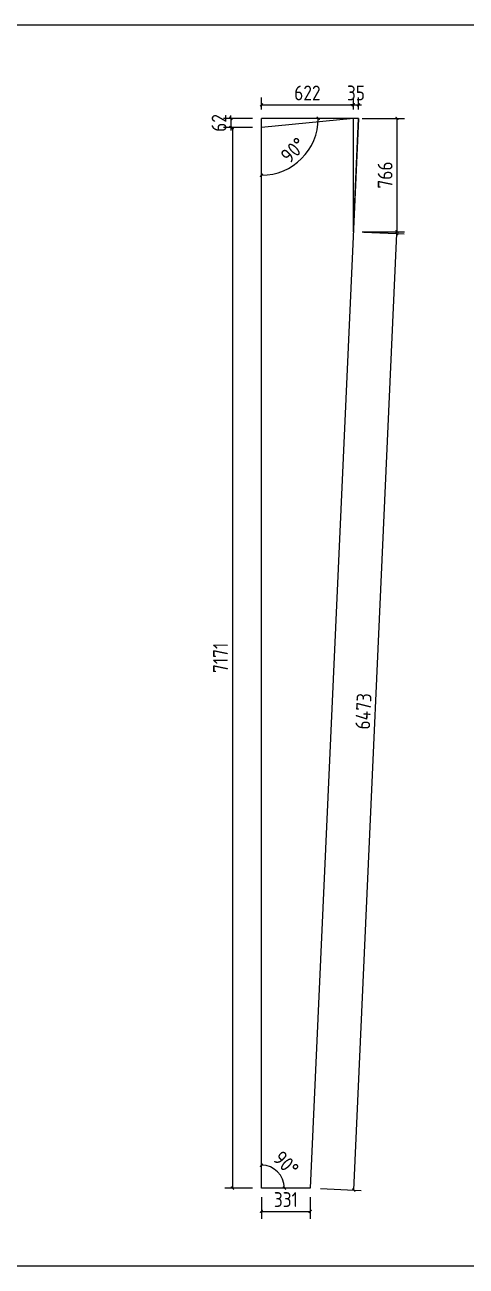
# Model space of a CAD drawing. Extents: x 810015 to 1451442, y -271755 to 145013.
# Drawn here: x 953957 to 968888, y 21887 to 63852 of the extents above; entities that cross this region are included whole.
import ezdxf

# ---------------------------------------------------------------- set-up
doc = ezdxf.new("R2010")
doc.units = 0
doc.header["$LTSCALE"] = 1000
doc.header["$MEASUREMENT"] = 0
doc.styles.get("Standard").update_dxf_attribs({"font": 'gbenor.shx', "bigfont": 'gbcbig.shx'})
doc.dimstyles.get("Standard").update_dxf_attribs({"dimscale": 100, "dimtxt": 2.5, "dimasz": 1, "dimexe": 2.5, "dimexo": 3, "dimgap": 1.5, "dimtad": 1, "dimdec": 0, "dimzin": 0, "dimdsep": 46, "dimtxsty": 'Standard', "dimblk": 'ARCHTICK', "dimcen": 0.09, "dimadec": 0, "dimazin": 0, "dimtfac": 1, "dimtdec": 0, "dimtix": 1, "dimtmove": 2, "dimatfit": 3, "dimfxl": 1, "dimtolj": 1, "dimtzin": 0, "dimarcsym": 0})

# ---------------------------------------------------------------- blocks, each defined once
blk = doc.blocks.new('_ArchTick')
at = {"color": 0, "linetype": 'ByBlock', "const_width": 0.4}
blk.add_lwpolyline([(-0.5, -0.5), (0.5, 0.5)], dxfattribs=at)
blk = doc.blocks.new('*D310')
at = {"color": 0, "lineweight": -2}
for p, q in [((965083, 24460), (966539, 56795)), ((965421, 56845), (966789, 56784)), ((963965, 24511), (965333, 24449))]:
    blk.add_line(p, q, dxfattribs=at)
at = {"layer": 'Defpoints', "color": 0}
for p in [(965122, 56859), (966539, 56795), (963665, 24524)]:
    blk.add_point(p, dxfattribs=at)
at = {"color": 0, "lineweight": -2, "xscale": 100, "yscale": 100, "zscale": 100}
for p, rotation in [((966539, 56795), 87.42162862527373), ((965083, 24460), 267.4216286252737)]:
    blk.add_blockref('_ArchTick', p, dxfattribs=dict(at, rotation=rotation))
at = {"color": 0, "insert": (965411, 40646), "char_height": 500, "attachment_point": 5, "rotation": 87.4216}
blk.add_mtext('\\A1;6473', dxfattribs=at)
blk = doc.blocks.new('*D1057')
at = {"color": 0, "lineweight": -2}
for p, q in [((961961, 24224), (961961, 23488)), ((963615, 24224), (963615, 23488)), ((961961, 23738), (963615, 23738))]:
    blk.add_line(p, q, dxfattribs=at)
at = {"layer": 'Defpoints', "color": 0}
for p in [(961961, 24524), (963615, 24524), (963615, 23738)]:
    blk.add_point(p, dxfattribs=at)
at = {"color": 0, "lineweight": -2, "xscale": 100, "yscale": 100, "zscale": 100, "rotation": 180}
blk.add_blockref('_ArchTick', (961961, 23738), dxfattribs=at)
at = {"color": 0, "lineweight": -2, "xscale": 100, "yscale": 100, "zscale": 100}
blk.add_blockref('_ArchTick', (963615, 23738), dxfattribs=at)
at = {"color": 0, "insert": (962788, 24138), "char_height": 500, "attachment_point": 5}
blk.add_mtext('\\A1;331', dxfattribs=at)
blk = doc.blocks.new('*D1058')
at = {"color": 0, "lineweight": -2}
for p, q in [((961961, 60990), (961961, 61399)), ((965071, 60990), (965071, 61399)), ((961961, 61149), (965071, 61149))]:
    blk.add_line(p, q, dxfattribs=at)
at = {"layer": 'Defpoints', "color": 0}
for p in [(965071, 61149), (961961, 60690), (965071, 60690)]:
    blk.add_point(p, dxfattribs=at)
at = {"color": 0, "lineweight": -2, "xscale": 100, "yscale": 100, "zscale": 100, "rotation": 180}
blk.add_blockref('_ArchTick', (961961, 61149), dxfattribs=at)
at = {"color": 0, "lineweight": -2, "xscale": 100, "yscale": 100, "zscale": 100}
blk.add_blockref('_ArchTick', (965071, 61149), dxfattribs=at)
at = {"color": 0, "insert": (963516, 61549), "char_height": 500, "attachment_point": 5}
blk.add_mtext('\\A1;622', dxfattribs=at)
blk = doc.blocks.new('*D1059')
at = {"color": 0, "lineweight": -2}
for p, q in [((965071, 60990), (965071, 61399)), ((965244, 60990), (965244, 61399)), ((965071, 61149), (964971, 61149)), ((965071, 61149), (965244, 61149)), ((965244, 61149), (965344, 61149))]:
    blk.add_line(p, q, dxfattribs=at)
at = {"layer": 'Defpoints', "color": 0}
for p in [(965244, 61149), (965071, 60690), (965244, 60690)]:
    blk.add_point(p, dxfattribs=at)
at = {"color": 0, "lineweight": -2, "xscale": 100, "yscale": 100, "zscale": 100}
blk.add_blockref('_ArchTick', (965071, 61149), dxfattribs=at)
at = {"color": 0, "lineweight": -2, "xscale": 100, "yscale": 100, "zscale": 100, "rotation": 180}
blk.add_blockref('_ArchTick', (965244, 61149), dxfattribs=at)
at = {"color": 0, "insert": (965158, 61549), "char_height": 500, "attachment_point": 5}
blk.add_mtext('\\A1;35', dxfattribs=at)
blk = doc.blocks.new('*D1060')
at = {"color": 0, "lineweight": -2}
for p, q in [((961661, 60690), (960677, 60690)), ((960927, 60690), (960927, 60790)), ((960927, 60690), (960927, 60379)), ((961661, 60379), (960677, 60379)), ((960927, 60379), (960927, 60279))]:
    blk.add_line(p, q, dxfattribs=at)
at = {"layer": 'Defpoints', "color": 0}
for p in [(961961, 60690), (960927, 60379), (961961, 60379)]:
    blk.add_point(p, dxfattribs=at)
at = {"color": 0, "lineweight": -2, "xscale": 100, "yscale": 100, "zscale": 100}
for p, rotation in [((960927, 60690), 270), ((960927, 60379), 90)]:
    blk.add_blockref('_ArchTick', p, dxfattribs=dict(at, rotation=rotation))
at = {"color": 0, "insert": (960527, 60534), "char_height": 500, "attachment_point": 5, "rotation": 90}
blk.add_mtext('\\A1;62', dxfattribs=at)
blk = doc.blocks.new('*D1061')
at = {"color": 0, "lineweight": -2}
for p, q in [((961661, 60379), (960727, 60379)), ((960977, 60379), (960977, 24524)), ((961661, 24524), (960727, 24524))]:
    blk.add_line(p, q, dxfattribs=at)
at = {"layer": 'Defpoints', "color": 0}
for p in [(961961, 60379), (960977, 24524), (961961, 24524)]:
    blk.add_point(p, dxfattribs=at)
at = {"color": 0, "lineweight": -2, "xscale": 100, "yscale": 100, "zscale": 100}
for p, rotation in [((960977, 60379), 90), ((960977, 24524), 270)]:
    blk.add_blockref('_ArchTick', p, dxfattribs=dict(at, rotation=rotation))
at = {"color": 0, "insert": (960577, 42452), "char_height": 500, "attachment_point": 5, "rotation": 90}
blk.add_mtext('\\A1;7171', dxfattribs=at)
blk = doc.blocks.new('*D1077')
at = {"color": 0, "lineweight": -2}
for p, q in [((965371, 60690), (966796, 60690)), ((966546, 60690), (966546, 56859)), ((965371, 56859), (966796, 56859))]:
    blk.add_line(p, q, dxfattribs=at)
at = {"layer": 'Defpoints', "color": 0}
for p in [(965071, 60690), (965071, 56859), (966546, 56859)]:
    blk.add_point(p, dxfattribs=at)
at = {"color": 0, "lineweight": -2, "xscale": 100, "yscale": 100, "zscale": 100}
for p, rotation in [((966546, 60690), 90), ((966546, 56859), 270)]:
    blk.add_blockref('_ArchTick', p, dxfattribs=dict(at, rotation=rotation))
at = {"color": 0, "insert": (966146, 58774), "char_height": 500, "attachment_point": 5, "rotation": 90}
blk.add_mtext('\\A1;766', dxfattribs=at)
blk = doc.blocks.new('*D1081')
at = {"color": 0, "lineweight": -2}
blk.add_arc((961961, 24524), 777, 0, 90, dxfattribs=at)
at = {"layer": 'Defpoints', "color": 0}
for p in [(961961, 60379), (962634, 24913), (961961, 24524), (961961, 24524), (963615, 24524)]:
    blk.add_point(p, dxfattribs=at)
at = {"color": 0, "lineweight": -2, "xscale": 100, "yscale": 100, "zscale": 100}
for p, rotation in [((961961, 25301), 179.9999999999999), ((962738, 24524), 270)]:
    blk.add_blockref('_ArchTick', p, dxfattribs=dict(at, rotation=rotation))
at = {"color": 0, "insert": (962793, 25356), "char_height": 500, "attachment_point": 5, "rotation": 315}
blk.add_mtext('\\A1;90°', dxfattribs=at)
blk = doc.blocks.new('*D1082')
at = {"color": 0, "lineweight": -2}
blk.add_arc((961961, 60690), 1923, 270, 0, dxfattribs=at)
at = {"layer": 'Defpoints', "color": 0}
for p in [(961961, 60690), (965244, 60690), (961961, 60379), (962922, 59025), (961961, 24524)]:
    blk.add_point(p, dxfattribs=at)
at = {"color": 0, "lineweight": -2, "xscale": 100, "yscale": 100, "zscale": 100}
for p, rotation in [((963884, 60690), 90), ((961961, 58767), 180)]:
    blk.add_blockref('_ArchTick', p, dxfattribs=dict(at, rotation=rotation))
at = {"color": 0, "insert": (963038, 59613), "char_height": 500, "attachment_point": 5, "rotation": 45}
blk.add_mtext('\\A1;90°', dxfattribs=at)

msp = doc.modelspace()

# ---------------------------------------------------------------- linework, layer by layer
at = {"color": 2}
for p, q in [((965071.5, 60690), (961961, 60378.9)), ((965071.5, 56858.7), (965071.5, 60690))]:
    msp.add_line(p, q, dxfattribs=at)
at = {"color": 1}
for p, q in [((965244, 60690), (961961, 60690)), ((961961, 60378.9), (961961, 60690)), ((965071.5, 56858.7), (965244, 60690))]:
    msp.add_line(p, q, dxfattribs=at)
for p, q in [((965244, 60690), (963615.4, 24524.2)), ((961961, 24524.2), (961961, 60378.9)), ((963615.4, 24524.2), (961961, 24524.2))]:
    msp.add_line(p, q)
msp.add_lwpolyline([(941506.8, 63851.7), (996107.8, 63851.7), (996107.8, 21886.5), (941506.8, 21886.5)], close=True)

# ---------------------------------------------------------------- dimensions: what is measured, and where the dimension line sits
at = {"color": 3}
for base, p1, p2, picture, middle in [((965071.5, 61149.2), (961961, 60690), (965071.5, 60690), '*D1058', (963516.2, 61549.2)), ((965244.0214, 61149.1752), (965071.4934, 60689.9575), (965244.0214, 60689.9575), '*D1059', (965157.7574, 61549.1752)), ((963615.4, 23737.6), (961961, 24524.2), (963615.4, 24524.2), '*D1057', (962788.2, 24137.6))]:
    dim = msp.add_linear_dim(base=base, p1=p1, p2=p2, dimstyle='Standard', override={"dimtxt": 5, "dimlfac": 0.2}, dxfattribs=at)
    dim.commit()
    dim.dimension.update_dxf_attribs({"geometry": picture, "text_midpoint": middle})
for base, p1, p2, picture, middle in [((960927.1, 60378.9), (961961, 60690), (961961, 60378.9), '*D1060', (960527.1, 60534.4)), ((960977.1, 24524.2), (961961, 60378.9), (961961, 24524.2), '*D1061', (960577.1, 42451.5))]:
    dim = msp.add_linear_dim(base=base, p1=p1, p2=p2, angle=90, dimstyle='Standard', override={"dimtxt": 5, "dimlfac": 0.2}, dxfattribs=at)
    dim.commit()
    dim.dimension.update_dxf_attribs({"geometry": picture, "text_midpoint": middle})
at = {"color": 1}
for base, line1, line2, picture, middle in [((962922.3, 59024.8), ((961961, 24524.2), (961961, 60378.9)), ((965244, 60690), (961961, 60690)), '*D1082', (963037.7, 59613.2)), ((962633.7, 24912.5), ((963615.4, 24524.2), (961961, 24524.2)), ((961961, 24524.2), (961961, 60378.9)), '*D1081', (962793.1, 25356.3))]:
    dim = msp.add_angular_dim_2l(base=base, line1=line1, line2=line2, dimstyle='Standard', override={"dimtxt": 5}, dxfattribs=at)
    dim.commit()
    dim.dimension.update_dxf_attribs({"geometry": picture, "text_midpoint": middle})
at = {"color": 3}
for p1, p2, distance, picture, middle in [((965071.5, 60690), (965071.5, 56858.7), 1475, '*D1077', (966146.5, 58774.3)), ((963665.5, 24524.2), (965121.5, 56858.7), -1418.8, '*D310', (965411.2, 40645.6))]:
    dim = msp.add_aligned_dim(p1=p1, p2=p2, distance=distance, dimstyle='Standard', override={"dimtxt": 5, "dimlfac": 0.2}, dxfattribs=at)
    dim.commit()
    dim.dimension.update_dxf_attribs({"geometry": picture, "text_midpoint": middle})

doc.saveas('drawing.dxf')
